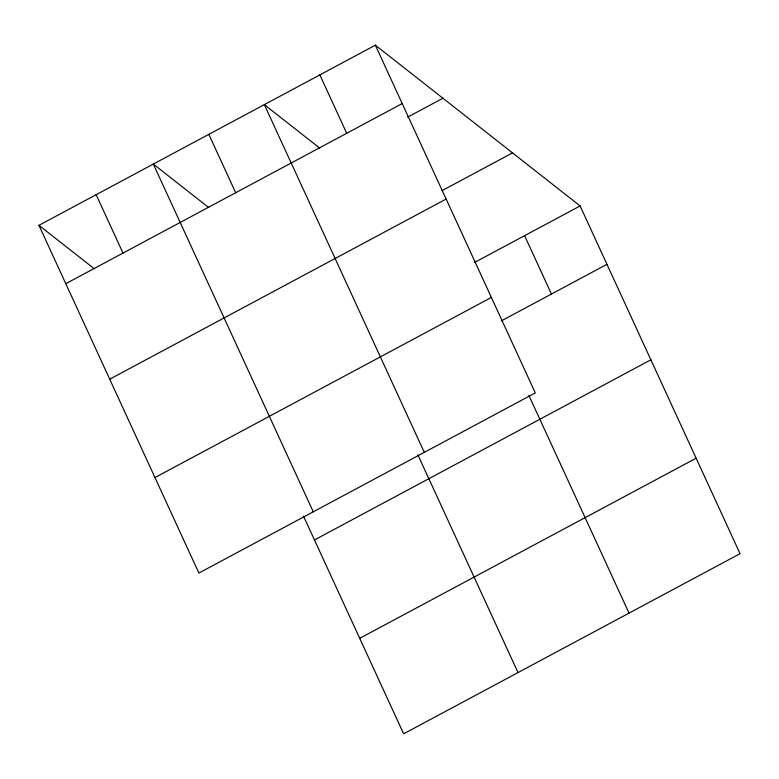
<?xml version="1.0" encoding="UTF-8"?>
<svg xmlns="http://www.w3.org/2000/svg" width="779" height="779" viewBox="0 0 779 779"><rect width="100%" height="100%" fill="white"/><g stroke="black" fill="none" stroke-linecap="round" stroke-linejoin="round"><path stroke-width="1.17" d="M375.361 45.182L535.3 392.918L198.888 573.052L38.95 225.316L375.361 45.182L580.112 205.948L740.05 553.684L403.639 733.818L303.489 516.078M65.806 283.702L402.217 103.558M407.699 117.093L442.93 98.232M442.092 190.621L512.543 152.888M109.722 379.188L446.133 199.054M474.43 262.533L580.112 205.948M154.972 477.566L491.383 297.432M501.286 320.909L606.958 264.324M314.473 539.954L650.884 359.81M359.723 638.332L696.134 458.198M319.711 148.098L264.344 104.629L424.292 452.365M208.694 207.545L153.327 164.077L313.275 511.813M38.95 225.316L94.317 268.794M524.598 235.667L551.454 294.053M528.883 395.391L629.033 613.122M319.857 74.901L346.704 133.287M417.865 454.829L518.016 672.569M208.84 134.348L235.686 192.734M96.138 194.692L122.994 253.078"/></g></svg>
